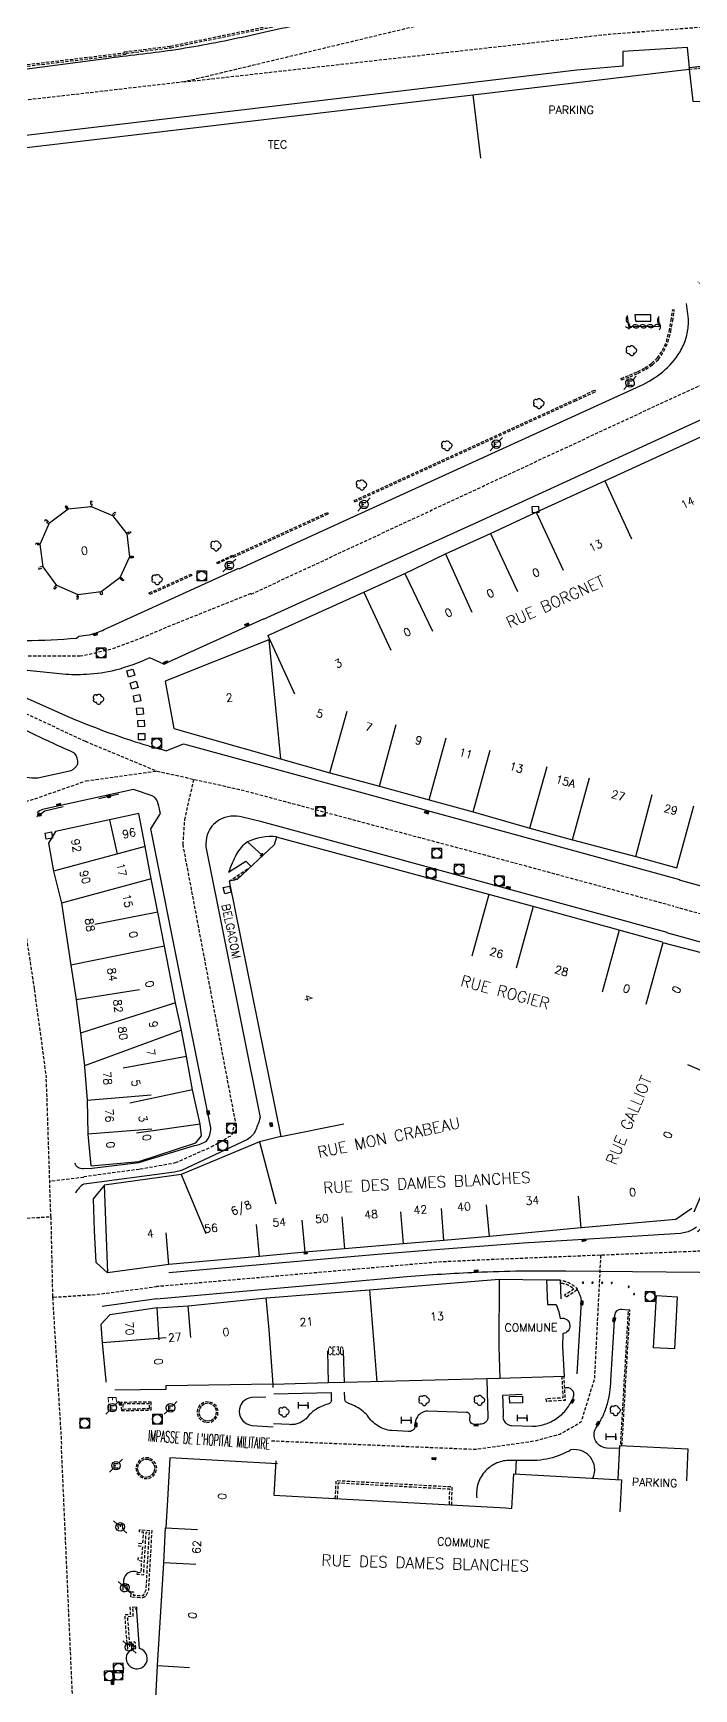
# Model space of a CAD drawing. Header units: millimetres. Extents: x 185000 to 186001, y 128000 to 129000.
# Drawn here: x 185259.2 to 185362.3, y 128535.6 to 128794.3 of the extents above; entities that cross this region are included whole.
import ezdxf
from ezdxf.enums import TextEntityAlignment as Align

# ---------------------------------------------------------------- set-up
doc = ezdxf.new("R2010")
doc.units = ezdxf.units.MM
doc.linetypes.add('DASHED', pattern=[0.75, 0.5, -0.25])
doc.layers.get('0').update_dxf_attribs({"linetype": 'CONTINUOUS'})
for name, color, linetype in [('W0001', 6, 'DASHED'), ('W0008', 7, 'CONTINUOUS'), ('W0017', 7, 'CONTINUOUS'), ('W0100', 7, 'CONTINUOUS'), ('W0112', 1, 'DASHED'), ('W0300', 7, 'CONTINUOUS'), ('W0310', 3, 'CONTINUOUS'), ('W0322', 7, 'CONTINUOUS'), ('W0400', 7, 'CONTINUOUS'), ('W0420', 7, 'CONTINUOUS'), ('W0471', 7, 'CONTINUOUS'), ('W0984', 7, 'CONTINUOUS'), ('W0989', 7, 'CONTINUOUS'), ('W0991', 7, 'CONTINUOUS'), ('W1102', 7, 'CONTINUOUS'), ('W1474', 7, 'CONTINUOUS')]:
    doc.layers.add(name, color=color, linetype=linetype)
doc.styles.get("Standard").update_dxf_attribs({"font": 'romans.shx', "width": 0.85})

# ---------------------------------------------------------------- blocks, each defined once
blk = doc.blocks.new('T300')
for p, q in [((-0.8, 0.51), (-0.86, 0.34)), ((-0.86, 0.34), (-0.86, 0.17)), ((-0.86, 0.17), (-0.74, 0.06)), ((-0.69, 0.63), (-0.8, 0.51)), ((-0.8, -0.06), (-0.74, 0.06)), ((-0.74, 0.06), (-0.69, 0.11)), ((-0.57, 0.69), (-0.69, 0.63)), ((-0.46, 0.69), (-0.57, 0.69)), ((-0.29, 0.63), (-0.46, 0.69)), ((-0.29, 0.63), (-0.17, 0.74)), ((-0.23, 0.57), (-0.29, 0.63)), ((-0.17, 0.74), (-0.06, 0.8)), ((-0.06, 0.8), (0.06, 0.8)), ((0.06, 0.8), (0.23, 0.74)), ((0.23, 0.74), (0.34, 0.63)), ((0.34, 0.63), (0.4, 0.51)), ((0.46, 0.46), (0.34, 0.46)), ((0.4, 0.51), (0.4, 0.46)), ((0.57, 0.4), (0.46, 0.46)), ((0.57, 0.4), (0.69, 0.29)), ((0.69, 0.29), (0.74, 0.17)), ((0.74, 0.06), (0.69, -0.17)), ((0.74, 0.17), (0.74, 0.06)), ((-0.8, -0.17), (-0.8, -0.06)), ((-0.8, -0.23), (-0.8, -0.17)), ((-0.74, -0.34), (-0.8, -0.23)), ((-0.69, -0.4), (-0.74, -0.34)), ((-0.51, -0.46), (-0.69, -0.4)), ((-0.4, -0.46), (-0.51, -0.46)), ((-0.4, -0.46), (-0.34, -0.46)), ((-0.34, -0.46), (-0.34, -0.4)), ((-0.34, -0.51), (-0.34, -0.46)), ((-0.29, -0.63), (-0.34, -0.51)), ((-0.17, -0.74), (-0.29, -0.63)), ((-0.06, -0.8), (-0.17, -0.74)), ((0.06, -0.8), (-0.06, -0.8)), ((0.17, -0.74), (0.06, -0.8)), ((0.23, -0.69), (0.17, -0.74)), ((0.29, -0.46), (0.23, -0.46)), ((0.29, -0.63), (0.23, -0.69)), ((0.46, -0.4), (0.29, -0.46)), ((0.34, -0.51), (0.29, -0.63)), ((0.34, -0.51), (0.34, -0.46)), ((0.57, -0.34), (0.46, -0.4)), ((0.63, -0.29), (0.57, -0.34)), ((0.69, -0.17), (0.63, -0.29))]:
    blk.add_line(p, q)
blk = doc.blocks.new('T400')
for p, q in [((-0.15, 0.3), (0.15, 0.3)), ((-0.15, -0.25), (-0.15, 0.3)), ((-0.15, 0.15), (0.15, 0.15)), ((-0.15, 0), (0.15, 0)), ((0.15, 0.3), (0.15, -0.25)), ((-0.15, -0.15), (0.15, -0.15)), ((-0.15, -0.25), (-0.15, -0.3)), ((-0.15, -0.3), (0.15, -0.3)), ((0.15, -0.3), (0.15, -0.25))]:
    blk.add_line(p, q)
blk = doc.blocks.new('T420')
for p, q in [((0.75, 0.75), (-0.75, 0.75)), ((-0.75, 0.75), (-0.75, -0.75)), ((0.75, 0.75), (0.75, -0.75)), ((0.75, -0.75), (-0.75, -0.75))]:
    blk.add_line(p, q)
blk.add_ellipse((0, 0), major_axis=(-0.53, 0.53), ratio=1, start_param=3.926991, end_param=10.210176)
blk = doc.blocks.new('t112o')
at = {"color": 0, "linetype": 'Continuous'}
for p, q in [((-0.5, 0.5), (0.5, 0.5)), ((-0.5, -0.5), (-0.5, 0.5)), ((0.5, 0.5), (0.5, -0.5)), ((0.5, -0.5), (-0.5, -0.5))]:
    blk.add_line(p, q, dxfattribs=at)
blk = doc.blocks.new('T471')
for p, q in [((-0.333334, 0.333334), (-0.333334, -0.333334)), ((-0.333334, 0.333334), (0.333334, 0.333334)), ((-0.333334, 0), (0, 0)), ((0.500001, 0.500001), (1.000002, 1.000002)), ((-0.500001, -0.500001), (-1.000002, -1.000002)), ((-0.333334, -0.333334), (0.333334, -0.333334))]:
    blk.add_line(p, q)
blk.add_ellipse((0, 0), major_axis=(0.471405, 0.471405), ratio=1, start_param=5.4977871438, end_param=11.780972451)
blk = doc.blocks.new('t310o')
at = {"color": 0, "linetype": 'Continuous'}
for centre, start, end in [((-0.5, 0.38), 216.8699, 323.1304), ((0.5, -0.37), 36.8699, 143.1303)]:
    blk.add_arc(centre, 0.625, start, end, dxfattribs=at)
blk = doc.blocks.new('t322o')
at = {"color": 0, "linetype": 'Continuous'}
for radius in [0.25, 0.15]:
    blk.add_circle((0, 0), radius, dxfattribs=at)
blk = doc.blocks.new('T1474')
at = {"color": 0, "linetype": 'Continuous', "flags": 128}
for points in [[(-0.75, -0.5), (-0.75, 0.5)], [(-0.75, 0), (0.75, 0)], [(0.75, 0), (0.75, -0.5), (0.75, 0.5)]]:
    blk.add_lwpolyline(points, dxfattribs=at)

msp = doc.modelspace()

# ---------------------------------------------------------------- linework, layer by layer
at = {"layer": 'W0001'}
for p, q in [((185282.73, 128786.68), (185192.95, 128776.31)), ((185262.19, 128596.79), (185263.6, 128573.58))]:
    msp.add_line(p, q, dxfattribs=at)
at = {"layer": 'W0001', "flags": 128}
for points in [[(185439.08, 128772.63), (185497.01, 128783.88), (185547.33, 128789.76), (185543.58, 128799.17), (185495.41, 128809.9), (185462.17, 128813.93), (185416.88, 128813.58), (185391.09, 128810.97), (185362.88, 128805.92), (185282.73, 128786.68), (185349.05, 128794.15), (185363.63, 128795.27), (185401.08, 128795.01), (185439.08, 128772.63), (185436.05, 128799.94)], [(185293.18, 128706.64), (185352.96, 128734.51), (185376.05, 128745.21), (185362.92, 128755.42)], [(185368.89, 128610.34), (185386.47, 128650.29), (185359.03, 128657.86)], [(185138.84, 128623.37), (185155.97, 128621.88), (185171.39, 128619.73), (185189.89, 128615.93), (185207.99, 128611.85), (185227.18, 128608.34), (185234.08, 128608.1), (185252.25, 128608.85), (185261.92, 128609.37), (185261.75, 128614.89), (185261.63, 128618.85), (185261.3, 128628.89), (185261.19, 128631.08)], [(185267.06, 128615.51), (185267.02, 128615.51), (185261.75, 128614.89)], [(185261.92, 128609.37), (185262.08, 128601.7), (185262.19, 128596.79), (185269.03, 128597.24), (185278.41, 128598.45)], [(185490.56, 128586.1), (185432.02, 128599.39), (185422.5, 128600.78), (185395.13, 128603.53), (185379.16, 128604.79), (185361.95, 128603.93), (185330.95, 128602.68), (185322.8, 128602.31), (185278.41, 128598.45)], [(185347.72, 128603.36), (185346.74, 128584.06), (185344.64, 128577.25), (185341.35, 128575.36), (185337.36, 128574.3), (185328.21, 128572.99), (185296.26, 128574.32)], [(185263.52, 128573.59), (185265.25, 128534.42), (185265.08, 128499.58), (185262.83, 128481.38), (185254.67, 128450.91), (185243.92, 128414.86), (185239.06, 128382.62), (185235.07, 128355.65), (185234.21, 128331.73), (185233.51, 128310.93), (185234.03, 128305.56), (185235.77, 128300.18), (185247.57, 128273.37), (185265.78, 128240.27), (185274.97, 128221.72), (185289.22, 128191.8), (185305.52, 128162.33), (185314.02, 128150.03), (185320.26, 128139.8), (185329.45, 128124.03), (185335.19, 128113.01), (185340.74, 128109.2), (185349.76, 128107.99), (185369.7, 128107.29), (185393.63, 128108.16)]]:
    msp.add_lwpolyline(points, dxfattribs=at)
at = {"layer": 'W0001'}
for points in [[(185194.16, 128711.95), (185196.62, 128711.13), (185231.17, 128699.85), (185240.2, 128695.33), (185252.56, 128690.55), (185267.31, 128683.65), (185278.47, 128679), (185291.63, 128676.08), (185334.28, 128664.67), (185359.05, 128657.93)], [(185293.14, 128706.73), (185280.6, 128701.71), (185276.21, 128699.85), (185271.3, 128697.99), (185266.51, 128696.93), (185262.66, 128696.93), (185256.94, 128696.93), (185253.22, 128697.19), (185231.17, 128699.85)], [(185231.17, 128699.85), (185241.27, 128690.42), (185249.77, 128681.79), (185252.83, 128675.95), (185254.82, 128670.64), (185257.21, 128658.82), (185259.34, 128644.88), (185261.2, 128631.08)], [(185136.34, 128652.65), (185201.24, 128650.92), (185206.42, 128651.32), (185209.75, 128652.78), (185212.94, 128654.77), (185218.12, 128660.34), (185220.11, 128662.47), (185247.22, 128671.1), (185259.44, 128674.68), (185267.42, 128677.47), (185278.47, 128679)], [(185267.05, 128615.67), (185275.83, 128616.84), (185281.39, 128617.82), (185286.96, 128620.29), (185290.2, 128622.15), (185290.72, 128624.31), (185282.55, 128667.51), (185282.82, 128671.36), (185284.24, 128677.72)]]:
    msp.add_lwpolyline(points, dxfattribs=at)
at = {"layer": 'W0008', "flags": 128}
for points in [[(185191.85, 128780.87), (185224.85, 128784.33), (185270.52, 128790.36, -0.0031), (185275.65, 128790.99, 0.0064), (185280.76, 128791.65, 0.0166), (185291.76, 128793.69, 0.0015), (185302.69, 128796.12), (185327.91, 128801.68), (185356.61, 128807.96, -0.0007), (185367.03, 128810.25, -0.0084), (185377.49, 128812.35, -0.0068), (185384.39, 128813.5, -0.0044), (185391.32, 128814.49, -0.0059), (185400.9, 128815.68, -0.009), (185410.5, 128816.58, -0.0091), (185418.22, 128817.02, -0.0104), (185425.95, 128817.16), (185426.64, 128817.16)], [(185291.29, 128710.6), (185321.15, 128724.27), (185353.88, 128739.2, 0.066), (185357.4, 128741.39, 0.087), (185360.11, 128744.52, 0.0568), (185361.03, 128746.59, 0.0657), (185361.42, 128748.79, 0.0393), (185361.34, 128750.42, 0.0128), (185361.1, 128752.04), (185361.1, 128752.04)], [(185195.93, 128717.25), (185237.6, 128703.37, 0.091), (185238.15, 128703.29, 0.0426), (185238.57, 128703.35), (185238.99, 128702.93, 0.0188), (185248.4, 128700.51, 0.0464), (185258, 128699.41, 0.0231), (185265.92, 128699.78), (185266.3, 128700.08, 0.0258), (185267.88, 128700.29, 0.0585), (185270.27, 128701.1), (185291.24, 128710.72)], [(185295.05, 128702.74), (185279.56, 128695.68), (185277.38, 128696.71, -0.0382), (185271.98, 128694.75, -0.0473), (185267.5, 128694.1, -0.0391), (185263.78, 128694.15), (185258.21, 128694.7), (185254.17, 128695.25, 0.3187), (185252.69, 128694.38, 0.3572), (185253.44, 128692.48), (185261.65, 128688.82, 0.0291), (185275.1, 128683.58, 0.0078), (185279.9, 128682.19), (185282.61, 128683.24), (185323.95, 128671.94), (185360.01, 128662.07)], [(185267.01, 128616.89), (185268.35, 128616.95), (185275.68, 128617.86), (185284.35, 128620.49, 0.1028), (185286.23, 128621.2, 0.1701), (185286.87, 128623.24), (185282.35, 128645.71), (185277.53, 128669.97), (185279.01, 128672.35, 0.0461), (185278.68, 128673.89, 0.224), (185277.74, 128675.13), (185274.83, 128676.14), (185260.64, 128673.01, 0.145739), (185259.77, 128672.45, 0.145739)], [(185358.08, 128653.79), (185299.63, 128669.79), (185294.84, 128671.05), (185291.81, 128671.82, 0.1894), (185288.25, 128671.37, 0.1892), (185286.32, 128669.02, 0.0678), (185286.12, 128667.18), (185294.58, 128624.87, -0.0392), (185293.89, 128622.95, -0.1692), (185292.61, 128621.46), (185282.29, 128616.62), (185281.23, 128616.36), (185267.1, 128614.46)], [(185362.83, 128607.08, 0.0301), (185363.59, 128607.7, 0.0985), (185364.14, 128608.46), (185375.2, 128633.73), (185379.59, 128643.87, 0.0122), (185380.12, 128645.08, 0.0943), (185380.37, 128646.34, 0.0556), (185380.32, 128646.81, 0.0864), (185380.14, 128647.23, 0.1225), (185379.61, 128647.69, 0.0567), (185378.92, 128647.96), (185358.07, 128653.72)], [(185265.6, 128617.76, 0.306214), (185267.01, 128616.89)], [(185267.09, 128614.46), (185267.09, 128614.46, 0.172288), (185265.79, 128613.08, 0.109081)], [(185362.67, 128607.74, -0.037952), (185362.03, 128607.33, -0.047742), (185361.14, 128606.96, -0.047742), (185360.19, 128606.76), (185345.04, 128605.83), (185335.63, 128605.26), (185320.61, 128604.09), (185312.25, 128603.44), (185280.36, 128600.61)], [(185278.4, 128596.56), (185305.96, 128598.99), (185317.45, 128600.01, -0.00557), (185322.89, 128600.42, -0.00557), (185328.33, 128600.71, -0.007144), (185335.32, 128600.91, -0.007144), (185342.31, 128600.91), (185368.36, 128600.68)], [(185350.7, 128573.14), (185348.66, 128573.23, -0.146361), (185347.54, 128573.64, -0.146361), (185346.83, 128574.6, -0.124469), (185346.73, 128575.61, -0.124469), (185347.12, 128576.55, 0.038217), (185348.09, 128578.28, 0.038217), (185348.78, 128580.14, 0.035508), (185349.17, 128581.94, 0.035508), (185349.3, 128583.78), (185349.94, 128593.99, -0.095056), (185350.03, 128594.35, -0.095056), (185350.24, 128594.66, -0.10788), (185350.6, 128594.88, -0.10788), (185351.02, 128594.93), (185352.03, 128594.82)], [(185329.96, 128583.92), (185330.13, 128578.11, -0.11929), (185330.01, 128577.58, -0.11929), (185329.66, 128577.17, -0.085514), (185329.31, 128577, -0.085514), (185328.92, 128576.95), (185327.99, 128576.93, -0.118485), (185327.67, 128577.02, -0.118485), (185327.43, 128577.25, -0.087164), (185327.33, 128577.47, -0.087164), (185327.31, 128577.72), (185327.34, 128578.21, 0.102653), (185327.31, 128578.43, 0.102653), (185327.2, 128578.63, 0.099963), (185327.03, 128578.76, 0.099963), (185326.81, 128578.81), (185320.68, 128579, 0.114194), (185319.8, 128578.74, 0.114194), (185319.13, 128578.12, 0.085477), (185318.84, 128577.49, 0.085477), (185318.78, 128576.8, -0.120378), (185318.68, 128576.35, -0.120378), (185318.37, 128575.99, -0.087679), (185318.06, 128575.83, -0.087679), (185317.72, 128575.8), (185315.08, 128575.96, -0.056222), (185313.98, 128576.2, -0.056222), (185312.96, 128576.68, -0.05755), (185312.06, 128577.4, -0.05755), (185311.34, 128578.3, 0.045299), (185310.4, 128579.15, 0.045299), (185309.31, 128579.81, 0.019318), (185308.82, 128580.03, 0.019318), (185308.31, 128580.22, -0.073547), (185308.1, 128580.34, -0.073547), (185307.93, 128580.52, -0.068897), (185307.83, 128580.73, -0.068897), (185307.79, 128580.95), (185307.76, 128581.98)], [(185295.45, 128581.19), (185293.22, 128581.14, 0.8883), (185293.3, 128576.78), (185296.63, 128576.55)], [(185296.74, 128581.71), (185305.67, 128581.89), (185305.69, 128580.87, -0.094411), (185305.69, 128580.62, -0.094411), (185305.59, 128580.39, -0.102496), (185305.4, 128580.19, -0.102496), (185305.15, 128580.1, 0.042288), (185304.15, 128579.74, 0.042288), (185303.22, 128579.22, 0.040634), (185302.43, 128578.58, 0.040634), (185301.75, 128577.82, -0.055006), (185301.15, 128577.37, -0.055006), (185300.47, 128577.05, -0.047209), (185299.84, 128576.91, -0.047209), (185299.19, 128576.89), (185296.69, 128577)], [(185335.48, 128581.6), (185332.43, 128581.43), (185332.45, 128580.43), (185332.5, 128578.37, 0.110809), (185332.53, 128577.77, 0.110809), (185332.81, 128577.24, 0.104083), (185333.26, 128576.89, 0.104083), (185333.8, 128576.75), (185337.09, 128576.63, 0.077112), (185339.21, 128577.03, 0.077112), (185341.11, 128578.04, 0.073044), (185342.54, 128579.49, 0.073044), (185343.5, 128581.29, 0.131181), (185343.51, 128581.85, 0.131181), (185343.24, 128582.33, 0.143136), (185342.72, 128582.63, 0.143136), (185342.12, 128582.6)], [(185346.49, 128568.55, 0.139126), (185346.77, 128570.22, 0.139126), (185346.13, 128571.79, 0.138066), (185344.77, 128572.79, 0.138066), (185343.09, 128572.93, -0.026275), (185341.89, 128572.33, -0.026275), (185340.64, 128571.86, -0.037277), (185338.78, 128571.42, -0.037277), (185336.89, 128571.27), (185333.61, 128571.31, 0.103725), (185331.51, 128570.9, 0.103725), (185329.76, 128569.67, 0.109974), (185328.61, 128567.72, 0.109974), (185328.39, 128565.47)]]:
    msp.add_lwpolyline(points, format="xyb", dxfattribs=at)
for points in [[(185390.47, 128791.86), (185378.75, 128790.98), (185373.98, 128790.36), (185361.56, 128788.9), (185361.25, 128792.05), (185351.2, 128791.44), (185351.2, 128789.15), (185344.03, 128788.5), (185291.22, 128782.21), (185253.56, 128777.78), (185205.58, 128772.09), (185197.57, 128771.2)], [(185379.14, 128741.11), (185353.63, 128729.39), (185329.25, 128718.22), (185295.08, 128702.67)], [(185359.99, 128662), (185376.29, 128657.49)], [(185278.4, 128596.56), (185269.93, 128595.35)]]:
    msp.add_lwpolyline(points, dxfattribs=at)
msp.add_lwpolyline([(185265.12, 128679.11, 0.1523), (185266.15, 128680.15, 0.1818), (185265.64, 128681.81, -0.0102), (185258.81, 128684.98, -0.0103), (185252.07, 128688.56, 0.153), (185250.59, 128688.49, 0.2591), (185249.77, 128687.28, 0.1012), (185249.98, 128686.5, -0.0125), (185251.78, 128683.74, -0.0125), (185253.4, 128680.86, 0.0993), (185256.32, 128678.46, 0.0951), (185259.89, 128677.95)], format="xyb", close=True, dxfattribs=at)
at = {"layer": 'W0017'}
msp.add_line((185334.53, 128571.38), (185334.41, 128569.18), dxfattribs=at)
at = {"layer": 'W0017', "flags": 128}
msp.add_lwpolyline([(185339.29, 128599.53), (185341.38, 128599.49), (185341.51, 128596.57)], dxfattribs=at)
for points in [[(185344.03, 128597.98, -0.040008), (185344.33, 128597.49, -0.040008), (185344.54, 128596.96, -0.032787), (185344.65, 128596.5, -0.032787), (185344.7, 128596.03), (185344.02, 128584.84)], [(185275.43, 128553.86, 0.227718), (185274.04, 128553.75, 0.227718), (185273.26, 128552.6, 0.187899), (185273.51, 128551.46, 0.187899), (185274.47, 128550.79)], [(185274.81, 128541.83, 0.185528), (185273.84, 128541.06, 0.210339), (185273.71, 128539.97, 0.267803), (185274.97, 128538.79, 0.274979), (185276.58, 128539.3, 0.26181), (185276.9, 128540.8, 0.250889), (185275.77, 128541.91), (185275.27, 128548.43)]]:
    msp.add_lwpolyline(points, format="xyb", dxfattribs=at)
msp.add_lwpolyline([(185356.41, 128597.05), (185359.65, 128596.88), (185359.23, 128588.71), (185355.98, 128588.88)], close=True, dxfattribs=at)
at = {"layer": 'W0100', "flags": 128}
for points in [[(185199.05, 128769.43), (185327.78, 128784.68), (185361.52, 128788.66), (185362.1, 128783.69), (185379.73, 128783.64), (185381.55, 128765.88), (185376.57, 128765.37)], [(185353.03, 128750.28), (185353.14, 128749.28), (185355.54, 128749.31), (185355.53, 128750.31), (185353.03, 128750.28)], [(185295.76, 128700.17), (185310.78, 128706.96), (185317.15, 128709.89), (185323.49, 128712.92), (185330.52, 128716.11), (185337.67, 128719.45), (185348.37, 128724.37), (185367.11, 128732.95), (185374.88, 128736.41), (185382.1, 128739.68), (185387.73, 128741.99)], [(185295.93, 128699.51), (185279.74, 128693.06), (185281.14, 128685.63), (185297.75, 128680.89), (185305.46, 128678.72), (185313.21, 128676.64), (185320.96, 128674.53), (185327.82, 128672.62), (185336.68, 128670.1), (185343.32, 128668.28), (185353.21, 128665.65), (185359.62, 128663.9)], [(185268.21, 128617.35), (185275.64, 128618.02), (185284.54, 128620.9), (185285.45, 128622), (185285.2, 128623.81), (185284.03, 128629.2), (185283.07, 128634.42), (185282.32, 128638.53), (185281.36, 128642.79), (185279.64, 128651.65), (185278.61, 128656.96), (185277.58, 128662.17), (185276.65, 128667.22), (185275.63, 128672.39), (185271.1, 128671.37), (185262.67, 128669.54), (185261.58, 128667.73), (185262.34, 128663.34), (185263.57, 128658.35), (185265.03, 128648.68), (185265.9, 128643.29), (185266.53, 128638.05), (185267.19, 128632.96)], [(185357.38, 128652.28), (185350.59, 128654.13), (185337.19, 128657.84), (185330.26, 128659.74), (185297.12, 128668.7), (185296.77, 128667.49), (185291.01, 128662.05), (185289.75, 128661.79), (185297.83, 128621.91), (185294.51, 128621.06), (185282.27, 128615.98), (185270.27, 128614.33)], [(185362.31, 128610.16), (185370.49, 128629.16), (185373.05, 128635.11), (185377.17, 128644.45), (185375.86, 128647.26), (185372.15, 128648.23), (185365.05, 128650.17), (185357.42, 128652.17)], [(185267.13, 128632.93), (185267.15, 128632.75), (185267.61, 128627.61), (185267.72, 128622.25), (185268.18, 128617.35)], [(185280.35, 128601.89), (185270.79, 128600.62), (185268.98, 128602.21), (185268.72, 128607.15), (185268.57, 128612.18), (185270.26, 128614.19), (185270.29, 128614.2)], [(185361.97, 128610.68), (185359.44, 128608.94), (185344.7, 128607.63), (185330.37, 128606.26), (185323.26, 128605.67), (185316.89, 128605.16), (185307.75, 128604.36), (185301.55, 128603.83), (185294.47, 128603.18), (185280.35, 128601.89), (185279.9, 128606.87)], [(185278.49, 128595.15), (185271.11, 128594.02), (185269.75, 128592.55), (185269.94, 128589.65), (185270.48, 128583.73), (185270.5, 128583.52)], [(185271.92, 128582.33), (185279.94, 128582.45), (185279.93, 128582.99), (185296.56, 128583.24), (185296.57, 128582.7)], [(185350.46, 128568.3), (185350.72, 128573.61), (185361.35, 128573.09), (185361.11, 128568.1)], [(185297.3, 128570.77), (185280.51, 128571.7), (185280.18, 128566.02), (185279.89, 128560.76)], [(185297.05, 128571.25), (185296.73, 128565.86), (185332.86, 128563.87), (185333.86, 128563.81), (185334.19, 128569.19), (185350.97, 128568.27), (185350.69, 128563.28)], [(185277.84, 128520.05), (185276.84, 128520.14), (185277.1, 128523.07), (185277.75, 128523), (185278.58, 128539.24), (185279.54, 128555.32), (185279.84, 128560.76), (185284.83, 128560.49)]]:
    msp.add_lwpolyline(points, dxfattribs=at)
for points in [[(185260.28, 128714.46), (185261.7, 128717.77), (185264.62, 128719.96), (185268.2, 128720.34), (185271.52, 128718.92), (185273.76, 128716.06), (185274.18, 128712.49), (185272.67, 128709.18), (185269.78, 128707.03), (185266.21, 128706.56), (185262.86, 128708), (185260.7, 128710.89)], [(185301.88, 128603.8), (185301.9, 128603.57), (185301.49, 128603.54), (185301.48, 128603.76)], [(185335.5, 128581.32), (185335.53, 128580.28), (185333.53, 128580.22), (185333.5, 128581.26)], [(185272.81, 128580.35), (185272.55, 128580.37), (185272.58, 128579.96), (185272.84, 128579.95)]]:
    msp.add_lwpolyline(points, close=True, dxfattribs=at)
for points in [[(185297.14, 128668.75, 0.1267), (185292.6, 128667.94, 0.129), (185290.86, 128665.95, 0.0329), (185289.66, 128663.19), (185292.37, 128664.94), (185293.17, 128664.1)], [(185278.82, 128590.16), (185278.49, 128595.15), (185283.37, 128595.47), (185295.53, 128596.7), (185311.65, 128597.94), (185331.88, 128599.64), (185339.29, 128599.53), (185339.43, 128595.67), (185340.76, 128595.68), (185341.2, 128594.5), (185341.42, 128593.48, -0.225461), (185342.44, 128593.29, -0.225461), (185342.92, 128592.37, -0.191964), (185342.63, 128591.53, -0.191964), (185341.84, 128591.11), (185341.78, 128589.03), (185342.01, 128584.43), (185332, 128584.1), (185307.73, 128583.46), (185305.27, 128583.4), (185296.62, 128583.18)]]:
    msp.add_lwpolyline(points, format="xyb", dxfattribs=at)
at = {"layer": 'W0100'}
msp.add_lwpolyline([(185292.6, 128667.94), (185294.97, 128665.8), (185294.95, 128666.19), (185294.57, 128665.78), (185294.97, 128665.8)], dxfattribs=at)
at = {"layer": 'W0112'}
for p, q in [((185280.6, 128792.27), (185302.69, 128796.8)), ((185280.64, 128792.02), (185302.74, 128796.55)), ((185224.68, 128785.36), (185273.4, 128791.22)), ((185224.74, 128785.11), (185273.69, 128791)), ((185273.37, 128791.37), (185280.6, 128792.27)), ((185273.4, 128791.22), (185273.37, 128791.37)), ((185273.66, 128791.15), (185280.64, 128792.02)), ((185273.69, 128791), (185273.66, 128791.15)), ((185361.49, 128788.91), (185378.88, 128790.49)), ((185361.52, 128788.66), (185378.91, 128790.24)), ((185361.49, 128788.91), (185361.52, 128788.66)), ((185358.41, 128747.7), (185358.72, 128749.38)), ((185358.65, 128747.64), (185358.96, 128749.34)), ((185358.72, 128749.38), (185358.96, 128751.13)), ((185358.96, 128749.34), (185359.21, 128751.1)), ((185357.38, 128744.71), (185357.98, 128746.12)), ((185357.6, 128744.59), (185358.22, 128746.04)), ((185357.98, 128746.12), (185358.41, 128747.7)), ((185358.22, 128746.04), (185358.65, 128747.64)), ((185355.67, 128742.69), (185356.55, 128743.5)), ((185356.55, 128743.5), (185357.38, 128744.71)), ((185356.73, 128743.33), (185357.6, 128744.59)), ((185350.91, 128740.34), (185352.21, 128740.85)), ((185352.21, 128740.85), (185353.47, 128741.4)), ((185352.31, 128740.62), (185353.57, 128741.17)), ((185353.47, 128741.4), (185354.64, 128742)), ((185353.57, 128741.17), (185354.76, 128741.78)), ((185354.64, 128742), (185355.67, 128742.69)), ((185354.76, 128741.78), (185355.83, 128742.49)), ((185355.83, 128742.49), (185356.73, 128743.33)), ((185343.58, 128737.03), (185346.85, 128738.53)), ((185343.68, 128736.8), (185346.95, 128738.3)), ((185346.95, 128738.3), (185346.85, 128738.53)), ((185351, 128740.11), (185350.91, 128740.34)), ((185351, 128740.11), (185352.31, 128740.62)), ((185309.27, 128721.29), (185343.58, 128737.03)), ((185309.37, 128721.06), (185343.68, 128736.8)), ((185309.37, 128721.06), (185309.27, 128721.29)), ((185290.32, 128712.64), (185305.1, 128719.41)), ((185290.43, 128712.41), (185305.2, 128719.18)), ((185305.1, 128719.41), (185305.2, 128719.18)), ((185286.5, 128580.47), (185285.79, 128580.36)), ((185287.21, 128580.26), (185286.5, 128580.47)), ((185277.59, 128580.4), (185272.88, 128580.36)), ((185272.88, 128580.36), (185272.93, 128579.08)), ((185272.93, 128579.08), (185277.59, 128579.18)), ((185277.34, 128580.15), (185273.14, 128580.11)), ((185273.14, 128580.11), (185273.17, 128579.33)), ((185273.17, 128579.33), (185277.34, 128579.43)), ((185277.34, 128579.43), (185277.34, 128580.15)), ((185277.59, 128579.18), (185277.59, 128580.4)), ((185284.83, 128579.35), (185284.76, 128578.63)), ((185284.76, 128578.63), (185285.01, 128577.96)), ((185285.19, 128579.96), (185284.83, 128579.35)), ((185285.07, 128579.27), (185285.01, 128578.66)), ((185285.01, 128578.66), (185285.22, 128578.09)), ((185285.01, 128577.96), (185285.52, 128577.45)), ((185285.38, 128579.79), (185285.07, 128579.27)), ((185285.79, 128580.36), (185285.19, 128579.96)), ((185285.22, 128578.09), (185285.65, 128577.67)), ((185285.88, 128580.13), (185285.38, 128579.79)), ((185286.48, 128580.22), (185285.88, 128580.13)), ((185287.09, 128580.04), (185286.49, 128580.22)), ((185286.86, 128577.53), (185287.39, 128577.87)), ((185287.55, 128579.62), (185287.09, 128580.04)), ((185287.76, 128579.76), (185287.21, 128580.26)), ((185287.39, 128577.87), (185287.72, 128578.4)), ((185287.78, 128579.03), (185287.55, 128579.62)), ((185287.57, 128577.69), (185287.96, 128578.33)), ((185287.72, 128578.4), (185287.78, 128579.03)), ((185288.03, 128579.06), (185287.76, 128579.76)), ((185287.96, 128578.33), (185288.03, 128579.06)), ((185285.52, 128577.45), (185286.2, 128577.22)), ((185285.65, 128577.67), (185286.23, 128577.47)), ((185286.2, 128577.22), (185286.94, 128577.3)), ((185286.23, 128577.47), (185286.86, 128577.53)), ((185286.94, 128577.3), (185287.57, 128577.69)), ((185275.33, 128570.79), (185275.17, 128570.07)), ((185275.79, 128571.37), (185275.33, 128570.79)), ((185275.55, 128570.68), (185275.42, 128570.07)), ((185275.95, 128571.17), (185275.55, 128570.68)), ((185276.46, 128571.69), (185275.79, 128571.37)), ((185276.51, 128571.44), (185275.95, 128571.17)), ((185277.2, 128571.68), (185276.46, 128571.69)), ((185277.14, 128571.44), (185276.51, 128571.44)), ((185277.68, 128571.16), (185277.14, 128571.44)), ((185277.84, 128571.35), (185277.2, 128571.68)), ((185278.06, 128570.68), (185277.68, 128571.16)), ((185278.29, 128570.78), (185277.84, 128571.35)), ((185278.19, 128570.08), (185278.06, 128570.68)), ((185278.44, 128570.08), (185278.29, 128570.78)), ((185275.17, 128570.07), (185275.33, 128569.35)), ((185275.33, 128569.35), (185275.8, 128568.77)), ((185275.42, 128570.07), (185275.56, 128569.46)), ((185275.56, 128569.46), (185275.95, 128568.97)), ((185275.8, 128568.77), (185276.47, 128568.46)), ((185275.95, 128568.97), (185276.52, 128568.7)), ((185276.47, 128568.46), (185277.19, 128568.48)), ((185276.52, 128568.7), (185277.13, 128568.72)), ((185277.13, 128568.72), (185277.68, 128568.99)), ((185277.19, 128568.48), (185277.84, 128568.8)), ((185277.68, 128568.99), (185278.06, 128569.48)), ((185277.84, 128568.8), (185278.28, 128569.37)), ((185278.06, 128569.48), (185278.19, 128570.08)), ((185278.28, 128569.37), (185278.44, 128570.08))]:
    msp.add_line(p, q, dxfattribs=at)
for points in [[(185264.7, 128719.97), (185264.35, 128720.46), (185264.15, 128720.31), (185264.48, 128719.85)], [(185268.33, 128720.28), (185268.37, 128721.12), (185268.12, 128721.13), (185268.08, 128720.33)], [(185261.63, 128717.59), (185261, 128718.1), (185261.15, 128718.3), (185261.75, 128717.81)], [(185271.61, 128718.8), (185272.09, 128719.29), (185271.91, 128719.47), (185271.42, 128718.96)], [(185273.67, 128716.17), (185274.31, 128716.48), (185274.42, 128716.26), (185273.77, 128715.94)], [(185260.29, 128714.36), (185259.6, 128714.38), (185259.61, 128714.63), (185260.34, 128714.61)], [(185274.17, 128712.59), (185274.76, 128712.56), (185274.75, 128712.31), (185274.12, 128712.34)], [(185290.38, 128712.52), (185287.94, 128711.38), (185287.83, 128711.6), (185290.27, 128712.74)], [(185260.69, 128710.99), (185259.99, 128710.77), (185260.06, 128710.53), (185260.8, 128710.76)], [(185262.8, 128708.08), (185262.36, 128707.62), (185262.54, 128707.44), (185263.01, 128707.94)], [(185272.74, 128709.33), (185273.31, 128708.94), (185273.16, 128708.74), (185272.6, 128709.13)], [(185266.04, 128706.63), (185265.95, 128705.93), (185266.2, 128705.9), (185266.28, 128706.56)], [(185269.86, 128707.08), (185269.99, 128706.62), (185269.75, 128706.55), (185269.62, 128707)], [(185292.6, 128663.66), (185289.83, 128661.81)], [(185292.64, 128663.6), (185292.6, 128663.66)], [(185290.48, 128661.94), (185291.89, 128662.89)]]:
    msp.add_lwpolyline(points, dxfattribs=at)
msp.add_lwpolyline([(185283.92, 128709.54), (185277.37, 128706.6), (185277.27, 128706.83), (185283.82, 128709.76)], close=True, dxfattribs=at)
at = {"layer": 'W0112', "flags": 128}
for points in [[(185344.03, 128597.98, 0.490039), (185344.04, 128598.18, 0.056513), (185342.93, 128598.95, 0.062003), (185342.18, 128599.25, 0.062003), (185341.38, 128599.35), (185341.38, 128599, -0.062003), (185342.09, 128598.91, -0.062003), (185342.76, 128598.64, -0.04312), (185343.58, 128598.1), (185342.09, 128597.1), (185342.29, 128596.8)], [(185344.85, 128599.11, 1.023033), (185345.05, 128599.07, 0.977486)], [(185346.35, 128599.1, 1.023033), (185346.54, 128599.06, 0.977486)], [(185347.84, 128599.1, 1.023033), (185348.04, 128599.05, 0.977486)], [(185349.34, 128599.09, 1.023033), (185349.54, 128599.05, 0.977486)], [(185352, 128598.46, 1.023033), (185352.19, 128598.42, 0.977486)], [(185352.83, 128597.32, 1.023033), (185353.02, 128597.28, 0.977486)]]:
    msp.add_lwpolyline(points, format="xyb", close=True, dxfattribs=at)
for points in [[(185351.05, 128573.6), (185352.3, 128594.79), (185352.02, 128594.81), (185350.78, 128573.61)], [(185341.65, 128584.42), (185341.84, 128581.07), (185339.19, 128580.92), (185339.21, 128580.57), (185342.21, 128580.73), (185342.01, 128584.43)], [(185306.3, 128565.33), (185306.46, 128568.17), (185324.5, 128567.19), (185324.45, 128565.36), (185324.42, 128564.33)], [(185306.65, 128565.31), (185306.8, 128567.8), (185324.13, 128566.85), (185324.09, 128565.37), (185324.06, 128564.35)]]:
    msp.add_lwpolyline(points, dxfattribs=at)
msp.add_lwpolyline([(185275.83, 128549.82), (185274.42, 128549.92), (185274.47, 128550.79), (185274.83, 128550.77), (185274.79, 128550.25), (185275.85, 128550.18, 0.116504), (185276.36, 128550.26, 0.191542), (185276.47, 128550.38), (185276.79, 128551.1), (185277.3, 128560.02), (185276.74, 128560.06), (185276.63, 128558.14), (185276.5, 128555.68), (185276.47, 128555.68), (185276.35, 128553.39), (185275.39, 128553.5), (185275.43, 128553.86), (185276.01, 128553.79), (185276.11, 128555.58), (185275.55, 128555.62), (185275.56, 128556.08), (185276.16, 128556.05), (185276.26, 128557.84), (185275.66, 128557.91), (185275.69, 128558.35), (185276.28, 128558.32), (185276.39, 128560.07), (185275.77, 128560.13), (185275.78, 128560.47), (185277.67, 128560.35), (185277.14, 128551.02), (185276.8, 128550.23, -0.191542), (185276.5, 128549.94, -0.116504), (185275.83, 128549.82)], format="xyb", dxfattribs=at)
msp.add_lwpolyline([(185275.17, 128541.87), (185274.81, 128541.83), (185274.73, 128542.57), (185273.83, 128542.51), (185273.48, 128547.21), (185274.37, 128547.27), (185274.32, 128548.37), (185275.27, 128548.43), (185275.29, 128548.08), (185274.69, 128548.04), (185274.74, 128546.93), (185273.86, 128546.88), (185274.16, 128542.89), (185275.05, 128542.95)], close=True, dxfattribs=at)
at = {"layer": 'W0310', "flags": 128}
msp.add_lwpolyline([(185351.85, 128750.2), (185352.05, 128748.47), (185356.84, 128748.52), (185356.82, 128750.02)], dxfattribs=at)
at = {"layer": 'W0322', "flags": 128}
for points in [[(185269.41, 128674.7), (185272.55, 128675.44)], [(185259.73, 128671.9), (185261, 128672.81), (185263.87, 128673.46)]]:
    msp.add_lwpolyline(points, dxfattribs=at)
at = {"layer": 'W1102'}
for p, q in [((185327.78, 128784.68), (185328.96, 128774.74)), ((185348.37, 128724.37), (185352.53, 128715.28)), ((185337.67, 128719.45), (185341.85, 128710.37)), ((185330.52, 128716.11), (185334.75, 128707.05)), ((185323.49, 128712.92), (185327.62, 128703.81)), ((185317.15, 128709.89), (185321.46, 128700.87)), ((185310.78, 128706.96), (185314.96, 128697.88)), ((185295.76, 128700.17), (185299.95, 128691.09)), ((185295.93, 128699.51), (185297.75, 128680.89)), ((185305.46, 128678.72), (185308.17, 128688.34)), ((185313.21, 128676.64), (185315.79, 128686.3)), ((185320.96, 128674.53), (185323.59, 128684.17)), ((185327.82, 128672.62), (185330.5, 128682.25)), ((185336.68, 128670.1), (185339.4, 128679.73)), ((185343.32, 128668.28), (185345.96, 128677.93)), ((185353.21, 128665.65), (185355.78, 128675.32)), ((185271.1, 128671.37), (185272.29, 128666.04)), ((185359.62, 128663.9), (185362.25, 128673.55)), ((185276.65, 128667.22), (185262.34, 128663.34)), ((185277.58, 128662.17), (185263.57, 128658.35)), ((185330.26, 128659.74), (185327.62, 128650.1)), ((185278.61, 128656.96), (185268.8, 128655.05)), ((185337.19, 128657.84), (185334.52, 128648.21)), ((185350.59, 128654.13), (185347.97, 128644.47)), ((185279.64, 128651.65), (185265.03, 128648.68)), ((185357.42, 128652.17), (185354.79, 128642.52)), ((185265.9, 128643.29), (185275.77, 128644.88)), ((185281.36, 128642.79), (185266.53, 128638.05)), ((185282.32, 128638.53), (185267.19, 128632.96)), ((185283.07, 128634.42), (185273.23, 128632.59)), ((185370.49, 128629.16), (185361.3, 128633.12)), ((185267.61, 128627.61), (185277.58, 128628.4)), ((185284.03, 128629.2), (185274.26, 128627.09)), ((185277.68, 128623.04), (185267.72, 128622.25)), ((185285.2, 128623.81), (185275.29, 128622.44)), ((185297.83, 128621.91), (185307.63, 128623.9)), ((185294.51, 128621.06), (185297.01, 128611.37)), ((185270.27, 128614.33), (185270.79, 128600.62)), ((185282.27, 128615.98), (185286.1, 128606.74)), ((185344.7, 128607.63), (185344.24, 128612.61)), ((185307.32, 128609.34), (185307.75, 128604.36)), ((185316.47, 128610.14), (185316.89, 128605.16)), ((185323.26, 128605.67), (185322.86, 128610.65)), ((185330.37, 128606.26), (185329.93, 128611.24)), ((185294.47, 128603.18), (185294.01, 128608.16)), ((185301.11, 128608.81), (185301.55, 128603.83)), ((185311.65, 128597.94), (185312.81, 128583.59)), ((185283.78, 128590.49), (185283.37, 128595.47)), ((185279.91, 128590.47), (185269.94, 128589.65)), ((185305.27, 128583.4), (185305.14, 128588.4)), ((185307.73, 128583.46), (185307.6, 128588.46)), ((185284.54, 128555.03), (185279.54, 128555.32)), ((185278.58, 128539.24), (185283.57, 128538.97))]:
    msp.add_line(p, q, dxfattribs=at)
at = {"layer": 'W1102', "flags": 128}
for points in [[(185331.88, 128599.64), (185331.85, 128589.09), (185332, 128584.1)], [(185296.62, 128583.18), (185295.97, 128591.72), (185295.53, 128596.7)]]:
    msp.add_lwpolyline(points, dxfattribs=at)

# ---------------------------------------------------------------- block references
at = {"layer": 'W0112'}
for p, rotation in [((185337.55, 128719.86), 2.260599999999996), ((185274.39, 128694.32), 17.09294302252088), ((185274.91, 128692.41), 16.42392496174195), ((185275.39, 128690.37), 11.92300728673579), ((185275.82, 128688.36), 5.723286318166321), ((185276.02, 128686.44), 1.991185193294602), ((185261.61, 128668.93), 190.9553623782616), ((185289.44, 128660.43), 283.8985611776673)]:
    msp.add_blockref('t112o', p, dxfattribs=dict(at, rotation=rotation))
msp.add_blockref('t112o', (185276.1, 128684.38), dxfattribs=at)
at = {"layer": 'W0300', "rotation": 2.260599999999996}
for p in [(185352.56, 128744.68), (185338.1, 128736.41), (185323.76, 128729.82), (185310.45, 128723.69)]:
    msp.add_blockref('T300', p, dxfattribs=at)
at = {"layer": 'W0300'}
for p in [(185287.73, 128714.18), (185278.54, 128708.91), (185269.4, 128690.2), (185320.21, 128580.65), (185328.84, 128580.67), (185298.34, 128578.85), (185350.05, 128579.08)]:
    msp.add_blockref('T300', p, dxfattribs=at)
at = {"layer": 'W0310'}
for p, rotation in [((185352.62, 128748.48), 0.6290335670491979), ((185351.98, 128749.05), 276.5443619535509), ((185353.77, 128748.49), 0.6290335670491979), ((185354.93, 128748.5), 0.6290335670491979), ((185356.08, 128748.52), 0.6290335670491979), ((185356.83, 128748.92), 90.63027017191136)]:
    msp.add_blockref('t310o', p, dxfattribs=dict(at, rotation=rotation))
at = {"layer": 'W0322', "rotation": 35.69236617676526}
for p in [(185270.98, 128675.07), (185260.14, 128672.19)]:
    msp.add_blockref('t322o', p, dxfattribs=at)
at = {"layer": 'W0400'}
for p, rotation in [((185292.51, 128701.89), 114.6869830629098), ((185268.85, 128700.36), 108.9136505025573), ((185279.82, 128695.94), 298.5462808713372), ((185263.17, 128673.76), 101.8560230035738), ((185320.57, 128672.54), 72.53890146865699), ((185333.31, 128660.79), 72.01014784938198), ((185286.47, 128625.64), 11.7568045183702), ((185296.31, 128623.78), 11.63704016745238), ((185345.1, 128605.68), 282.4363066585944), ((185328.32, 128600.87), 91.74151406956177), ((185344.8, 128595.92), 357.8560269024208), ((185349.82, 128593.3), 351.2199718389754), ((185343.32, 128580.57), 333.4218515275776), ((185318.88, 128576.87), 355.9736370066967), ((185328.31, 128576.83), 91.40720762701189), ((185347.28, 128577.02), 148.5848269074003), ((185321.73, 128571.57), 86.3421967264171), ((185271.54, 128536.58), 182.8879759083545)]:
    msp.add_blockref('T400', p, dxfattribs=dict(at, rotation=rotation))
at = {"layer": 'W0420'}
for p in [(185285.45, 128709.46), (185269.75, 128697.44), (185278.42, 128683.35), (185303.98, 128672.69), (185322.14, 128666.13), (185321.24, 128663), (185325.62, 128663.63), (185331.89, 128661.83), (185290.11, 128623.18), (185288.74, 128620.46), (185355.44, 128596.9), (185267.19, 128577.1), (185278.52, 128577.72)]:
    msp.add_blockref('T420', p, dxfattribs=at)
at = {"layer": 'W0420', "rotation": 271.84698}
for p in [(185272.5, 128538.83), (185271.08, 128537.63), (185272.39, 128537.72)]:
    msp.add_blockref('T420', p, dxfattribs=at)
at = {"layer": 'W0471'}
for p, rotation in [((185352.3, 128739.64), 2.260599999999996), ((185331.43, 128730.08), 2.260599999999996), ((185310.78, 128720.64), 2.260599999999996), ((185272.74, 128560.91), 271.84698), ((185273.48, 128551.41), 271.84698), ((185274.19, 128542.15), 271.84698)]:
    msp.add_blockref('T471', p, dxfattribs=dict(at, rotation=rotation))
for p in [(185289.78, 128711.13), (185271.51, 128579.54), (185280.61, 128579.5), (185272.09, 128570.48)]:
    msp.add_blockref('T471', p, dxfattribs=at)
at = {"layer": 'W1474'}
for p in [(185301.34, 128579.91), (185317.41, 128577.59), (185335.52, 128577.94), (185349.34, 128575.03)]:
    msp.add_blockref('T1474', p, dxfattribs=at)

# ---------------------------------------------------------------- texts
at = {"layer": 'W0984'}
for s, p in [('PARKING', (185343.11, 128782.3)), ('TEC', (185297.3, 128776.89))]:
    msp.add_text(s, height=1.25, dxfattribs=at).set_placement(p, align=Align.MIDDLE)
for s, rotation, p in [('BELGACOM', 281.4537, (185290.06, 128653.97)), ('COMMUNE', 0.4502, (185336.85, 128592.07)), ('EL', 271.4765, (185271.53, 128580.38)), ('PARKING', 358.2681, (185356.14, 128567.84)), ('COMMUNE', 356.99, (185326.32, 128558.46))]:
    msp.add_text(s, height=1.25, rotation=rotation, dxfattribs=at).set_placement(p, align=Align.MIDDLE)
at = {"layer": 'W0984', "width": 0.5}
msp.add_text('CE30', height=1.25, rotation=1.4485, dxfattribs=at).set_placement((185306.39, 128588.42), align=Align.MIDDLE)
at = {"layer": 'W0989'}
for s, rotation, p in [('RUE BORGNET', 24.1417, (185340.66, 128705.46)), ('RUE ROGIER', 344.8944, (185332.82, 128644.46)), ('RUE GALLIOT', 67.4231, (185352.12, 128624.47)), ('RUE MON CRABEAU', 11.9543, (185314.67, 128621.75)), ('RUE DES DAMES BLANCHES', 2.9464, (185320.6, 128614.72)), ('RUE DES DAMES BLANCHES', 358.3995, (185320.35, 128555.26))]:
    msp.add_text(s, height=1.75, rotation=rotation, dxfattribs=at).set_placement(p, align=Align.MIDDLE)
at = {"layer": 'W0989', "width": 0.5}
msp.add_text("IMPASSE DE L'HOPITAL MILITAIRE", height=1.75, rotation=356.1264, dxfattribs=at).set_placement((185286.63, 128574.54), align=Align.MIDDLE)
at = {"layer": 'W0991'}
for s, rotation, p in [('14', 24.6112, (185361.28, 128720.93)), ('13', 25.8605, (185346.92, 128714.22)), ('0', 7.5042, (185267.16, 128713.44)), ('0', 24.3136, (185337.62, 128709.99)), ('0', 24.3922, (185330.51, 128706.77)), ('0', 25.5281, (185323.98, 128703.74)), ('0', 24.7397, (185317.52, 128700.71)), ('3', 24.3236, (185306.77, 128695.82)), ('2', 7.9701, (185289.76, 128690.47)), ('5', 344.274, (185303.91, 128687.99)), ('7', 345.0056, (185311.53, 128685.89)), ('9', 344.7154, (185319.32, 128683.78)), ('11', 344.4439, (185326.67, 128681.76)), ('13', 344.1764, (185334.57, 128679.54)), ('15A', 344.6826, (185342.25, 128677.39)), ('27', 345.1033, (185350.45, 128675.18)), ('29', 344.7001, (185358.66, 128672.98)), ('96', 12.674, (185274.12, 128669.28)), ('92', 279.8633, (185265.89, 128667.36)), ('90', 283.8119, (185267.26, 128662.43)), ('17', 280.518, (185272.95, 128663.6)), ('15', 281.1745, (185273.91, 128658.73)), ('88', 278.6053, (185268.01, 128654.96)), ('0', 281.0056, (185274.8, 128653.46)), ('26', 344.6759, (185331.48, 128650.6)), ('84', 279.1395, (185271.51, 128647.22)), ('28', 344.4842, (185341.62, 128647.79)), ('0', 280.9806, (185277.34, 128645.72)), ('0', 344.8351, (185351.76, 128645)), ('0', 66.6557, (185359.56, 128644.85)), ('82', 276.8957, (185272.4, 128642.29)), ('4', 281.4537, (185302.12, 128643.54)), ('80', 277.3001, (185273.16, 128638.04)), ('9', 282.6057, (185277.95, 128639.41)), ('7', 280.3285, (185277.54, 128635.03)), ('78', 275.0352, (185270.75, 128631.01)), ('5', 280.4952, (185275.19, 128630.26)), ('76', 271.156, (185271.06, 128625.18)), ('3', 282.1731, (185276.31, 128624.71)), ('0', 277.8624, (185276.9, 128621.74)), ('0', 66.6378, (185358.2, 128622.15)), ('0', 275.3883, (185271.23, 128620.6)), ('6/8', 22.5128, (185291.64, 128610.67)), ('40', 5.2358, (185326.4, 128610.95)), ('34', 5.2358, (185337.06, 128611.92)), ('0', 5.2358, (185352.7, 128613.2)), ('54', 5.2358, (185297.56, 128608.52)), ('50', 5.2358, (185304.22, 128609.08)), ('48', 5.2358, (185311.89, 128609.74)), ('42', 5.2358, (185319.58, 128610.47)), ('4', 7.8272, (185277.43, 128606.74)), ('56', 5.2358, (185286.91, 128607.58)), ('21', 4.8119, (185301.81, 128592.96)), ('13', 4.8119, (185322.18, 128593.81)), ('70', 273.8078, (185274.2, 128591.91)), ('27', 4.8119, (185281.27, 128590.54)), ('0', 4.8119, (185289.25, 128591.36)), ('0', 275.1031, (185278.74, 128586.73)), ('0', 86.7759, (185288.68, 128565.68)), ('62', 86.9207, (185284.68, 128557.77)), ('0', 82.5255, (185284.03, 128547.09))]:
    msp.add_text(s, height=1.25, rotation=rotation, dxfattribs=at).set_placement(p, align=Align.MIDDLE)

doc.saveas('drawing.dxf')
